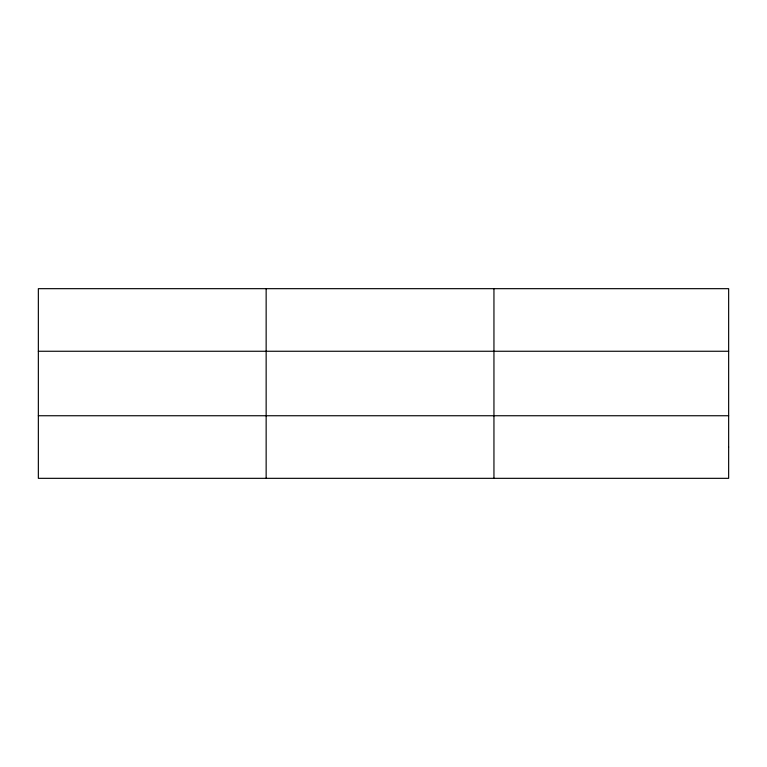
<?xml version="1.0" encoding="UTF-8"?>
<svg xmlns="http://www.w3.org/2000/svg" width="767" height="767" viewBox="0 0 767 767"><rect width="100%" height="100%" fill="white"/><g stroke="black" fill="none" stroke-linecap="round" stroke-linejoin="round"><path stroke-width="1.15" d="M266.149 288.67L266.149 478.33M493.948 288.67L493.948 478.33M38.35 351.257L728.65 351.257M38.35 415.743L728.65 415.743M728.65 447.036L728.65 478.33L38.35 478.33L38.35 288.67L728.65 288.67L728.65 447.036"/></g></svg>
